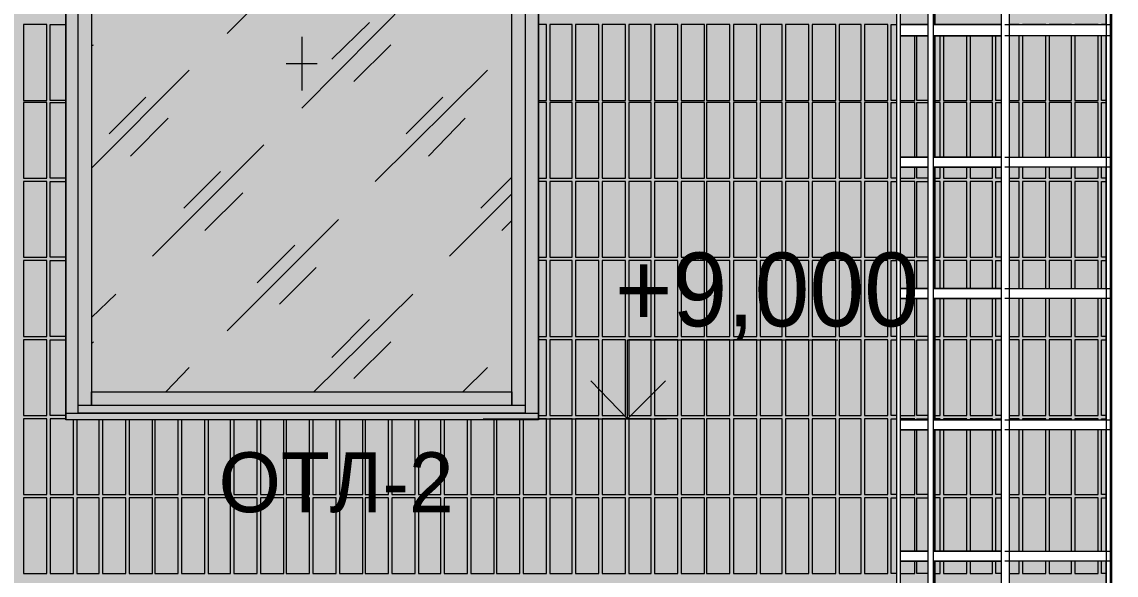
# Model space of a CAD drawing. Header units: millimetres. Extents: x -28928 to 100580, y -22867 to 36490.
# Drawn here: x 51120 to 55282, y 3636 to 5739 of the extents above; entities that cross this region are included whole.
import ezdxf

# ---------------------------------------------------------------- set-up
doc = ezdxf.new("R2010")
doc.units = ezdxf.units.MM
doc.layers.add('PDF _Геометрия', color=7, linetype='Continuous', true_color=0x8f8e8d)
doc.layers.add('PDF _Сплошная заливка', color=7, linetype='Continuous', true_color=0xffffff)
doc.layers.add('PDF _Текст', color=7, linetype='Continuous')

msp = doc.modelspace()

# ---------------------------------------------------------------- hatches: boundary and pattern name
at = {"layer": 'PDF _Сплошная заливка', "true_color": 0xffb53f, "transparency": 33554559}
h = msp.add_hatch(color=40, dxfattribs=at)
h.paths.add_polyline_path([(54591.8, 8685.7), (54591.8, 8224.5), (54845.7, 8224.5), (54845.7, 8685.7)])
h.paths.add_polyline_path([(54460.7, 3189.9), (54460.7, 2728.7), (54566.4, 2728.7), (54566.4, 3189.9)])
h.paths.add_polyline_path([(54875.3, 3689.1), (54875.3, 3228), (55243.4, 3228), (55243.4, 3689.1)])
h.paths.add_polyline_path([(54875.3, 3189.9), (54875.3, 2728.7), (55243.4, 2728.7), (55243.4, 3189.9)])
h.paths.add_polyline_path([(54460.7, 3689.1), (54460.7, 3228), (54566.4, 3228), (54566.4, 3689.1)])
h.paths.add_polyline_path([(43706.1, 2161.8), (43706.1, 2144.9), (44006.4, 2144.9), (44006.4, 2161.8)])
h.paths.add_polyline_path([(54875.3, 4188.4), (54875.3, 3727.2), (55243.4, 3727.2), (55243.4, 4188.4)])
h.paths.add_polyline_path([(43706.1, 2094.1), (43706.1, 2081.4), (44006.4, 2081.4), (44006.4, 2094.1)])
h.paths.add_polyline_path([(54460.7, 4188.4), (54460.7, 3727.2), (54566.4, 3727.2), (54566.4, 4188.4)])
h.paths.add_polyline_path([(43706.1, 2034.9), (43706.1, 2022.2), (44006.4, 2022.2), (44006.4, 2034.9)])
h.paths.add_polyline_path([(54591.8, 4687.6), (54591.8, 4226.4), (54845.7, 4226.4), (54845.7, 4687.6)])
h.paths.add_polyline_path([(43706.1, 1971.4), (43706.1, 1963), (44006.4, 1963), (44006.4, 1971.4)])
h.paths.add_polyline_path([(54591.8, 5186.8), (54591.8, 4725.7), (54845.7, 4725.7), (54845.7, 5186.8)])
h.paths.add_polyline_path([(43706.1, 1912.2), (43706.1, 1903.7), (44006.4, 1903.7), (44006.4, 1912.2)])
h.paths.add_polyline_path([(54875.3, 5686), (54875.3, 5224.9), (55243.4, 5224.9), (55243.4, 5686)])
h.paths.add_polyline_path([(43706.1, 1853), (43706.1, 1844.5), (44006.4, 1844.5), (44006.4, 1853)])
h.paths.add_polyline_path([(54460.7, 5686), (54460.7, 5224.9), (54566.4, 5224.9), (54566.4, 5686)])
h.paths.add_polyline_path([(43706.1, 1793.7), (43706.1, 1785.3), (44006.4, 1785.3), (44006.4, 1793.7)])
h.paths.add_polyline_path([(54875.3, 6185.3), (54875.3, 5728.4), (55243.4, 5728.4), (55243.4, 6185.3)])
h.paths.add_polyline_path([(43490.3, 1793.7), (43490.3, 1785.3), (43613, 1785.3), (43613, 1793.7)])
h.paths.add_polyline_path([(54460.7, 6185.3), (54460.7, 5728.4), (54566.4, 5728.4), (54566.4, 6185.3)])
h.paths.add_polyline_path([(43490.3, 1853), (43490.3, 1844.5), (43613, 1844.5), (43613, 1853)])
h.paths.add_polyline_path([(54591.8, 6684.5), (54591.8, 6227.6), (54845.7, 6227.6), (54845.7, 6684.5)])
h.paths.add_polyline_path([(43490.3, 1912.2), (43490.3, 1903.7), (43613, 1903.7), (43613, 1912.2)])
h.paths.add_polyline_path([(54591.8, 7183.7), (54591.8, 6726.8), (54845.7, 6726.8), (54845.7, 7183.7)])
h.paths.add_polyline_path([(43490.3, 1971.4), (43490.3, 1963), (43613, 1963), (43613, 1971.4)])
h.paths.add_polyline_path([(54875.3, 7687.2), (54875.3, 7226), (55243.4, 7226), (55243.4, 7687.2)])
h.paths.add_polyline_path([(43490.3, 2034.9), (43490.3, 2022.2), (43613, 2022.2), (43613, 2034.9)])
h.paths.add_polyline_path([(54460.7, 7687.2), (54460.7, 7226), (54566.4, 7226), (54566.4, 7687.2)])
h.paths.add_polyline_path([(43490.3, 2094.1), (43490.3, 2081.4), (43613, 2081.4), (43613, 2094.1)])
h.paths.add_polyline_path([(54875.3, 8186.4), (54875.3, 7725.3), (55243.4, 7725.3), (55243.4, 8186.4)])
h.paths.add_polyline_path([(43490.3, 2161.8), (43490.3, 2144.9), (43613, 2144.9), (43613, 2161.8)])
h.paths.add_polyline_path([(54460.7, 8186.4), (54460.7, 7725.3), (54566.4, 7725.3), (54566.4, 8186.4)])
h.paths.add_polyline_path([(54591.8, 3189.9), (54591.8, 2728.7), (54845.7, 2728.7), (54845.7, 3189.9)])
h.paths.add_polyline_path([(54875.3, 8685.7), (54875.3, 8224.5), (55243.4, 8224.5), (55243.4, 8685.7)])
h.paths.add_polyline_path([(54591.8, 3689.1), (54591.8, 3228), (54845.7, 3228), (54845.7, 3689.1)])
h.paths.add_polyline_path([(54460.7, 8685.7), (54460.7, 8224.5), (54566.4, 8224.5), (54566.4, 8685.7)])
h.paths.add_polyline_path([(54591.8, 4188.4), (54591.8, 3727.2), (54845.7, 3727.2), (54845.7, 4188.4)])
h.paths.add_polyline_path([(55763.7, 8664.5), (55319.5, 8664.5), (55319.5, 7831), (55763.7, 7831)])
h.paths.add_polyline_path([(54875.3, 4687.6), (54875.3, 4226.4), (55243.4, 4226.4), (55243.4, 4687.6)])
h.paths.add_polyline_path([(54845.7, 8723.7), (54845.7, 9028.4), (54591.8, 9028.4), (54591.8, 8723.7)])
h.paths.add_polyline_path([(54460.7, 4687.6), (54460.7, 4226.4), (54566.4, 4226.4), (54566.4, 4687.6)])
h.paths.add_polyline_path([(55319.5, 8728), (55763.7, 8728), (55763.7, 9028.4), (55319.5, 9028.4)])
h.paths.add_polyline_path([(54875.3, 5186.8), (54875.3, 4725.7), (55243.4, 4725.7), (55243.4, 5186.8)])
h.paths.add_polyline_path([(55763.7, 7767.6), (55319.5, 7767.6), (55319.5, 6929.9), (55763.7, 6929.9)])
h.paths.add_polyline_path([(54460.7, 5186.8), (54460.7, 4725.7), (54566.4, 4725.7), (54566.4, 5186.8)])
h.paths.add_polyline_path([(55763.7, 5965.3), (55319.5, 5965.3), (55319.5, 5131.8), (55763.7, 5131.8)])
h.paths.add_polyline_path([(54591.8, 5686), (54591.8, 5224.9), (54845.7, 5224.9), (54845.7, 5686)])
h.paths.add_polyline_path([(44344.9, 1671), (44344.9, 1573.7), (44890.7, 1573.7), (44890.7, 2733), (46265.7, 2733), (46265.7, 2766.8), (48152.6, 2766.8), (48152.6, 2733), (49887.2, 2733), (49887.2, 1573.7), (51287.6, 1573.7), (51287.6, 2733), (53085.7, 2733), (53085.7, 1573.7), (55260.3, 1573.7), (55260.3, 2686.4), (54448, 2686.4), (54448, 9028.4), (34432.2, 9028.4), (34432.2, 1573.7), (35295.3, 1573.7), (35295.3, 2733), (37093.4, 2733), (37093.4, 1573.7), (38493.7, 1573.7), (38493.7, 2733), (40291.8, 2733), (40291.8, 1573.7), (41637.2, 1573.7), (41637.2, 1869.9), (41692.2, 1869.9), (41692.2, 1891), (41578, 1891), (41578, 1908), (41692.2, 1908), (41692.2, 2733), (43490.3, 2733), (43490.3, 2284.5), (43503, 2288.7), (43511.4, 2293), (43524.1, 2297.2), (43541.1, 2305.7), (43553.7, 2309.9), (43570.7, 2318.4), (43583.4, 2322.6), (43600.3, 2331), (43613, 2335.3), (43629.9, 2343.7), (43642.6, 2348), (43659.5, 2356.4), (43672.2, 2360.7), (43680.7, 2364.9), (43693.4, 2369.1), (43710.3, 2377.6), (43723, 2381.8), (43739.9, 2390.3), (43752.6, 2394.5), (43769.5, 2403), (43782.2, 2407.2), (43799.1, 2415.7), (43811.8, 2419.9), (43828.7, 2428.4), (43841.4, 2432.6), (43849.9, 2436.8), (43871.1, 2436.8), (43888, 2428.4), (43900.7, 2424.1), (43917.6, 2415.7), (43930.3, 2411.4), (43947.2, 2403), (43959.9, 2398.7), (43976.8, 2390.3), (43989.5, 2386), (44006.4, 2377.6), (44019.1, 2373.4), (44036.1, 2364.9), (44048.7, 2360.7), (44065.7, 2352.2), (44078.4, 2348), (44095.3, 2339.5), (44108, 2335.3), (44133.4, 2322.6), (44146.1, 2318.4), (44163, 2309.9), (44175.7, 2305.7), (44192.6, 2297.2), (44205.3, 2293), (44222.2, 2284.5), (44234.9, 2280.3), (44251.8, 2271.8), (44264.5, 2267.6), (44281.4, 2259.1), (44294.1, 2254.9), (44311.1, 2246.4), (44323.7, 2242.2), (44340.7, 2233.7), (44353.4, 2229.5), (44378.7, 2216.8), (44378.7, 2161.8), (44099.5, 2161.8), (44099.5, 2144.9), (44294.1, 2144.9), (44340.7, 2098.4), (44099.5, 2094.1), (44099.5, 2081.4), (44298.4, 2081.4), (44340.7, 2039.1), (44099.5, 2034.9), (44099.5, 2022.2), (44294.1, 2022.2), (44340.7, 1975.7), (44099.5, 1971.4), (44099.5, 1963), (44294.1, 1963), (44340.7, 1916.4), (44099.5, 1912.2), (44099.5, 1903.7), (44294.1, 1903.7), (44340.7, 1857.2), (44099.5, 1853), (44099.5, 1844.5), (44294.1, 1844.5), (44340.7, 1798), (44099.5, 1793.7), (44099.5, 1785.3), (44289.9, 1785.3), (44298.4, 1781), (44340.7, 1738.7), (44336.4, 1734.5), (44404.1, 1726), (44404.1, 1671)])
h.paths.add_polyline_path([(54591.8, 6185.3), (54591.8, 5728.4), (54845.7, 5728.4), (54845.7, 6185.3)])
h.paths.add_polyline_path([(55763.7, 4167.2), (55319.5, 4167.2), (55319.5, 3333.7), (55763.7, 3333.7)])
h.paths.add_polyline_path([(54875.3, 6684.5), (54875.3, 6227.6), (55243.4, 6227.6), (55243.4, 6684.5)])
h.paths.add_polyline_path([(55763.7, 3270.3), (55319.5, 3270.3), (55319.5, 2432.6), (55763.7, 2432.6)])
h.paths.add_polyline_path([(54460.7, 6684.5), (54460.7, 6227.6), (54566.4, 6227.6), (54566.4, 6684.5)])
h.paths.add_polyline_path([(55763.7, 2369.1), (55319.5, 2369.1), (55319.5, 1573.7), (55763.7, 1573.7)])
h.paths.add_polyline_path([(54875.3, 7183.7), (54875.3, 6726.8), (55243.4, 6726.8), (55243.4, 7183.7)])
h.paths.add_polyline_path([(55763.7, 5068.4), (55319.5, 5068.4), (55319.5, 4230.7), (55763.7, 4230.7)])
h.paths.add_polyline_path([(54460.7, 7183.7), (54460.7, 6726.8), (54566.4, 6726.8), (54566.4, 7183.7)])
h.paths.add_polyline_path([(55763.7, 6866.4), (55319.5, 6866.4), (55319.5, 6028.7), (55763.7, 6028.7)])
h.paths.add_polyline_path([(54591.8, 7687.2), (54591.8, 7226), (54845.7, 7226), (54845.7, 7687.2)])
h.paths.add_polyline_path([(55243.4, 8723.7), (55243.4, 9028.4), (54875.3, 9028.4), (54875.3, 8723.7)])
h.paths.add_polyline_path([(54591.8, 8186.4), (54591.8, 7725.3), (54845.7, 7725.3), (54845.7, 8186.4)])
h.paths.add_polyline_path([(54566.4, 8723.7), (54566.4, 9028.4), (54460.7, 9028.4), (54460.7, 8723.7)])

# ---------------------------------------------------------------- linework, layer by layer
at = {"layer": 'PDF _Геометрия', "color": 7, "lineweight": 9}
for points in [[(54460.7, 10534.5), (54460.7, 2686.4), (54448, 2686.4), (54448, 10534.5)], [(54448, 10534.5), (54460.7, 10534.5), (54460.7, 2686.4), (54448, 2686.4)], [(54875.3, 10534.5), (54875.3, 2686.4), (54845.7, 2686.4), (54845.7, 10534.5)], [(55264.5, 1573.7), (55264.5, 10534.5)], [(53085.7, 4230.7), (53085.7, 4306.8), (53085.7, 6853.7), (53085.7, 6929.9), (53034.9, 6929.9), (53034.9, 6853.7), (53034.9, 4306.8), (53034.9, 4251.8), (51334.1, 4251.8), (51334.1, 4306.8), (51334.1, 6853.7), (51334.1, 6929.9), (51287.6, 6929.9), (51287.6, 6853.7), (51287.6, 4306.8), (51287.6, 4230.7), (51287.6, 6929.9), (53085.7, 6929.9)], [(52984.1, 6853.7), (52984.1, 6879.1), (53034.9, 6879.1), (53034.9, 6853.7), (53034.9, 4281.4), (52984.1, 4281.4)], [(51334.1, 4281.4), (51334.1, 6828.4), (51384.9, 6828.4), (51384.9, 4281.4)], [(54875.3, 6185.3), (54875.3, 5728.4), (55243.4, 5728.4), (55243.4, 6185.3)], [(54566.4, 5728.4), (54553.7, 5728.4), (54511.4, 5728.4), (54481.8, 5728.4), (54464.9, 5728.4), (54460.7, 5728.4), (54464.9, 5728.4), (54481.8, 5728.4), (54511.4, 5728.4), (54553.7, 5728.4)], [(54566.4, 5728.4), (54562.2, 5728.4), (54519.9, 5728.4), (54494.5, 5728.4), (54473.4, 5728.4), (54469.1, 5728.4), (54473.4, 5728.4), (54494.5, 5728.4), (54519.9, 5728.4), (54562.2, 5728.4)], [(54566.4, 5686), (54553.7, 5686), (54511.4, 5686), (54481.8, 5686), (54464.9, 5686), (54460.7, 5686), (54464.9, 5686), (54481.8, 5686), (54511.4, 5686), (54553.7, 5686)], [(54566.4, 5686), (54562.2, 5686), (54519.9, 5686), (54494.5, 5686), (54473.4, 5686), (54469.1, 5686), (54473.4, 5686), (54494.5, 5686), (54519.9, 5686), (54562.2, 5686)], [(55243.4, 5224.9), (55243.4, 5686), (54875.3, 5686), (54875.3, 5224.9)], [(54566.4, 5224.9), (54553.7, 5224.9), (54511.4, 5224.9), (54481.8, 5224.9), (54464.9, 5224.9), (54460.7, 5224.9), (54464.9, 5224.9), (54481.8, 5224.9), (54511.4, 5224.9), (54553.7, 5224.9)], [(54566.4, 5224.9), (54562.2, 5224.9), (54519.9, 5224.9), (54494.5, 5224.9), (54473.4, 5224.9), (54469.1, 5224.9), (54473.4, 5224.9), (54494.5, 5224.9), (54519.9, 5224.9), (54562.2, 5224.9)], [(54566.4, 5186.8), (54553.7, 5186.8), (54511.4, 5186.8), (54481.8, 5186.8), (54464.9, 5186.8), (54460.7, 5186.8), (54464.9, 5186.8), (54481.8, 5186.8), (54511.4, 5186.8), (54553.7, 5186.8)], [(54566.4, 5186.8), (54562.2, 5186.8), (54519.9, 5186.8), (54494.5, 5186.8), (54473.4, 5186.8), (54469.1, 5186.8), (54473.4, 5186.8), (54494.5, 5186.8), (54519.9, 5186.8), (54562.2, 5186.8)], [(54591.8, 5186.8), (54591.8, 4725.7)], [(55243.4, 4725.7), (55243.4, 5186.8), (54875.3, 5186.8), (54875.3, 4725.7)], [(54566.4, 4725.7), (54553.7, 4725.7), (54511.4, 4725.7), (54481.8, 4725.7), (54464.9, 4725.7), (54460.7, 4725.7), (54464.9, 4725.7), (54481.8, 4725.7), (54511.4, 4725.7), (54553.7, 4725.7)], [(54566.4, 4725.7), (54562.2, 4725.7), (54519.9, 4725.7), (54494.5, 4725.7), (54473.4, 4725.7), (54469.1, 4725.7), (54473.4, 4725.7), (54494.5, 4725.7), (54519.9, 4725.7), (54562.2, 4725.7)], [(54566.4, 4687.6), (54553.7, 4687.6), (54511.4, 4687.6), (54481.8, 4687.6), (54464.9, 4687.6), (54460.7, 4687.6), (54464.9, 4687.6), (54481.8, 4687.6), (54511.4, 4687.6), (54553.7, 4687.6)], [(54566.4, 4687.6), (54562.2, 4687.6), (54519.9, 4687.6), (54494.5, 4687.6), (54473.4, 4687.6), (54469.1, 4687.6), (54473.4, 4687.6), (54494.5, 4687.6), (54519.9, 4687.6), (54562.2, 4687.6)], [(54591.8, 4687.6), (54591.8, 4226.4)], [(55243.4, 4226.4), (55243.4, 4687.6), (54875.3, 4687.6), (54875.3, 4226.4)], [(52984.1, 4281.4), (51384.9, 4281.4), (51384.9, 4332.2), (52984.1, 4332.2)], [(53085.7, 4226.4), (51287.6, 4226.4), (51287.6, 4251.8), (53085.7, 4251.8)], [(54566.4, 4226.4), (54553.7, 4226.4), (54511.4, 4226.4), (54481.8, 4226.4), (54464.9, 4226.4), (54460.7, 4226.4), (54464.9, 4226.4), (54481.8, 4226.4), (54511.4, 4226.4), (54553.7, 4226.4)], [(54566.4, 4226.4), (54562.2, 4226.4), (54519.9, 4226.4), (54494.5, 4226.4), (54473.4, 4226.4), (54469.1, 4226.4), (54473.4, 4226.4), (54494.5, 4226.4), (54519.9, 4226.4), (54562.2, 4226.4)], [(54566.4, 4188.4), (54553.7, 4188.4), (54511.4, 4188.4), (54481.8, 4188.4), (54464.9, 4188.4), (54460.7, 4188.4), (54464.9, 4188.4), (54481.8, 4188.4), (54511.4, 4188.4), (54553.7, 4188.4)], [(54566.4, 4188.4), (54562.2, 4188.4), (54519.9, 4188.4), (54494.5, 4188.4), (54473.4, 4188.4), (54469.1, 4188.4), (54473.4, 4188.4), (54494.5, 4188.4), (54519.9, 4188.4), (54562.2, 4188.4)], [(54591.8, 4188.4), (54591.8, 3727.2)], [(55243.4, 3727.2), (55243.4, 4188.4), (54875.3, 4188.4), (54875.3, 3727.2)], [(54566.4, 3727.2), (54553.7, 3727.2), (54511.4, 3727.2), (54481.8, 3727.2), (54464.9, 3727.2), (54460.7, 3727.2), (54464.9, 3727.2), (54481.8, 3727.2), (54511.4, 3727.2), (54553.7, 3727.2)], [(54566.4, 3727.2), (54562.2, 3727.2), (54519.9, 3727.2), (54494.5, 3727.2), (54473.4, 3727.2), (54469.1, 3727.2), (54473.4, 3727.2), (54494.5, 3727.2), (54519.9, 3727.2), (54562.2, 3727.2)], [(54566.4, 3689.1), (54553.7, 3689.1), (54511.4, 3689.1), (54481.8, 3689.1), (54464.9, 3689.1), (54460.7, 3689.1), (54464.9, 3689.1), (54481.8, 3689.1), (54511.4, 3689.1), (54553.7, 3689.1)], [(54566.4, 3689.1), (54562.2, 3689.1), (54519.9, 3689.1), (54494.5, 3689.1), (54473.4, 3689.1), (54469.1, 3689.1), (54473.4, 3689.1), (54494.5, 3689.1), (54519.9, 3689.1), (54562.2, 3689.1)], [(54591.8, 3689.1), (54591.8, 3228)], [(55243.4, 3228), (55243.4, 3689.1), (54875.3, 3689.1), (54875.3, 3228)]]:
    msp.add_lwpolyline(points, close=True, dxfattribs=at)
for points in [[(54566.4, 2686.4), (54570.7, 2686.4), (54591.8, 2686.4), (54587.6, 2686.4), (54566.4, 2686.4), (54566.4, 10534.5), (54587.6, 10534.5), (54591.8, 10534.5), (54570.7, 10534.5), (54566.4, 10534.5)], [(54587.6, 2686.4), (54587.6, 10534.5)], [(55243.4, 10534.5), (55273, 10534.5), (55243.4, 10534.5), (55243.4, 2686.4), (55260.3, 2686.4), (55243.4, 2686.4)], [(55260.3, 1573.7), (55260.3, 10534.5), (55264.5, 10534.5), (55319.5, 10534.5)], [(54566.4, 5728.4), (54566.4, 6185.3)], [(54596.1, 6185.3), (54608.7, 6185.3), (54663.7, 6185.3), (54727.2, 6185.3), (54790.7, 6185.3), (54845.7, 6185.3), (54790.7, 6185.3), (54727.2, 6185.3), (54663.7, 6185.3), (54608.7, 6185.3), (54591.8, 6185.3), (54591.8, 5728.4), (54591.8, 6185.3), (54600.3, 6185.3), (54659.5, 6185.3), (54723, 6185.3), (54790.7, 6185.3), (54845.7, 6185.3), (54790.7, 6185.3), (54723, 6185.3), (54659.5, 6185.3), (54600.3, 6185.3), (54587.6, 6185.3)], [(54845.7, 5728.4), (54845.7, 6185.3)], [(51901.1, 5694.5), (52324.1, 6117.6)], [(52184.5, 5411), (52607.6, 5838.4)], [(52298.7, 5597.2), (52442.6, 5736.8)], [(54460.7, 5728.4), (54460.7, 5686)], [(54587.6, 5728.4), (54600.3, 5728.4), (54659.5, 5728.4), (54723, 5728.4), (54790.7, 5728.4), (54845.7, 5728.4), (54790.7, 5728.4), (54723, 5728.4), (54659.5, 5728.4), (54600.3, 5728.4), (54591.8, 5728.4), (54608.7, 5728.4), (54663.7, 5728.4), (54727.2, 5728.4), (54790.7, 5728.4), (54845.7, 5728.4), (54790.7, 5728.4), (54727.2, 5728.4), (54663.7, 5728.4), (54608.7, 5728.4), (54596.1, 5728.4)], [(54858.4, 5728.4), (55260.3, 5728.4)], [(52184.5, 5681.8), (52184.5, 5478.7)], [(54566.4, 5224.9), (54566.4, 5686)], [(54596.1, 5686), (54608.7, 5686), (54663.7, 5686), (54727.2, 5686), (54790.7, 5686), (54845.7, 5686), (54790.7, 5686), (54727.2, 5686), (54663.7, 5686), (54608.7, 5686), (54591.8, 5686), (54591.8, 5224.9), (54591.8, 5686), (54600.3, 5686), (54659.5, 5686), (54723, 5686), (54790.7, 5686), (54845.7, 5686), (54790.7, 5686), (54723, 5686), (54659.5, 5686), (54600.3, 5686), (54587.6, 5686)], [(54845.7, 5224.9), (54790.7, 5224.9), (54727.2, 5224.9), (54663.7, 5224.9), (54608.7, 5224.9), (54591.8, 5224.9), (54600.3, 5224.9), (54659.5, 5224.9), (54723, 5224.9), (54790.7, 5224.9), (54845.7, 5224.9), (54845.7, 5686)], [(55260.3, 5686), (54858.4, 5686)], [(51384.9, 5648), (51393.4, 5652.2)], [(52383.4, 5512.6), (52523, 5652.2)], [(52125.3, 5580.3), (52243.7, 5580.3)], [(51384.9, 5182.6), (51757.2, 5554.9)], [(52463.7, 5131.8), (52891.1, 5554.9)], [(51452.6, 5313.7), (51592.2, 5453.4)], [(52582.2, 5313.7), (52721.8, 5453.4)], [(51533, 5229.1), (51676.8, 5373)], [(52666.8, 5229.1), (52806.4, 5373)], [(51617.6, 4848.4), (52040.7, 5271.4)], [(54460.7, 5224.9), (54460.7, 5186.8)], [(54587.6, 5224.9), (54600.3, 5224.9), (54659.5, 5224.9), (54723, 5224.9), (54790.7, 5224.9), (54845.7, 5224.9), (54790.7, 5224.9), (54727.2, 5224.9), (54663.7, 5224.9), (54608.7, 5224.9), (54596.1, 5224.9)], [(54858.4, 5224.9), (55260.3, 5224.9)], [(51736.1, 5030.3), (51875.7, 5169.9)], [(54566.4, 4725.7), (54566.4, 5186.8)], [(54596.1, 5186.8), (54608.7, 5186.8), (54663.7, 5186.8), (54727.2, 5186.8), (54790.7, 5186.8), (54845.7, 5186.8), (54790.7, 5186.8), (54723, 5186.8), (54659.5, 5186.8), (54600.3, 5186.8), (54587.6, 5186.8)], [(54845.7, 4725.7), (54790.7, 4725.7), (54727.2, 4725.7), (54663.7, 4725.7), (54608.7, 4725.7), (54591.8, 4725.7), (54600.3, 4725.7), (54659.5, 4725.7), (54723, 4725.7), (54790.7, 4725.7), (54845.7, 4725.7), (54845.7, 5186.8), (54790.7, 5186.8), (54727.2, 5186.8), (54663.7, 5186.8), (54608.7, 5186.8), (54591.8, 5186.8), (54600.3, 5186.8), (54659.5, 5186.8), (54723, 5186.8), (54790.7, 5186.8), (54845.7, 5186.8)], [(55260.3, 5186.8), (54858.4, 5186.8)], [(52865.7, 5030.3), (52984.1, 5148.7)], [(51816.4, 4945.7), (51960.3, 5089.5)], [(52747.2, 4848.4), (52984.1, 5085.3)], [(51901.1, 4564.9), (52324.1, 4988)], [(52946.1, 4945.7), (52984.1, 4983.7)], [(52015.3, 4746.8), (52159.1, 4890.7)], [(52099.9, 4666.4), (52239.5, 4806)], [(51384.9, 4615.7), (51478, 4704.5)], [(52231.1, 4332.2), (52607.6, 4704.5)], [(54460.7, 4725.7), (54460.7, 4687.6)], [(54587.6, 4725.7), (54600.3, 4725.7), (54659.5, 4725.7), (54723, 4725.7), (54790.7, 4725.7), (54845.7, 4725.7), (54790.7, 4725.7), (54727.2, 4725.7), (54663.7, 4725.7), (54608.7, 4725.7), (54596.1, 4725.7)], [(54858.4, 4725.7), (55260.3, 4725.7)], [(54566.4, 4226.4), (54566.4, 4687.6)], [(54596.1, 4687.6), (54608.7, 4687.6), (54663.7, 4687.6), (54727.2, 4687.6), (54790.7, 4687.6), (54845.7, 4687.6), (54790.7, 4687.6), (54723, 4687.6), (54659.5, 4687.6), (54600.3, 4687.6), (54587.6, 4687.6)], [(54845.7, 4226.4), (54790.7, 4226.4), (54727.2, 4226.4), (54663.7, 4226.4), (54608.7, 4226.4), (54591.8, 4226.4), (54600.3, 4226.4), (54659.5, 4226.4), (54723, 4226.4), (54790.7, 4226.4), (54845.7, 4226.4), (54845.7, 4687.6), (54790.7, 4687.6), (54727.2, 4687.6), (54663.7, 4687.6), (54608.7, 4687.6), (54591.8, 4687.6), (54600.3, 4687.6), (54659.5, 4687.6), (54723, 4687.6), (54790.7, 4687.6), (54845.7, 4687.6)], [(55260.3, 4687.6), (54858.4, 4687.6)], [(52298.7, 4463.4), (52442.6, 4607.2)], [(51384.9, 4518.4), (51393.4, 4522.6)], [(52383.4, 4383), (52523, 4522.6)], [(52874.1, 4230.7), (53166.1, 4230.7), (53424.1, 4230.7), (53424.1, 4531), (54223.7, 4531)], [(51668.4, 4332.2), (51757.2, 4425.3)], [(52798, 4332.2), (52891.1, 4425.3)], [(51287.6, 4251.8), (51287.6, 4251.8)], [(53034.9, 4281.4), (51334.1, 4281.4)], [(53034.9, 4251.8), (51334.1, 4251.8), (53034.9, 4251.8)], [(53085.7, 4251.8), (53085.7, 4251.8)], [(51287.6, 4226.4), (51287.6, 4230.7)], [(53085.7, 4230.7), (53085.7, 4226.4)], [(53271.8, 4230.7), (53572.2, 4230.7)], [(54460.7, 4226.4), (54460.7, 4188.4)], [(54587.6, 4226.4), (54600.3, 4226.4), (54659.5, 4226.4), (54723, 4226.4), (54790.7, 4226.4), (54845.7, 4226.4), (54790.7, 4226.4), (54727.2, 4226.4), (54663.7, 4226.4), (54608.7, 4226.4), (54596.1, 4226.4)], [(54858.4, 4226.4), (55260.3, 4226.4)], [(54566.4, 3727.2), (54566.4, 4188.4)], [(54596.1, 4188.4), (54608.7, 4188.4), (54663.7, 4188.4), (54727.2, 4188.4), (54790.7, 4188.4), (54845.7, 4188.4), (54790.7, 4188.4), (54723, 4188.4), (54659.5, 4188.4), (54600.3, 4188.4), (54587.6, 4188.4)], [(54845.7, 3727.2), (54790.7, 3727.2), (54727.2, 3727.2), (54663.7, 3727.2), (54608.7, 3727.2), (54591.8, 3727.2), (54600.3, 3727.2), (54659.5, 3727.2), (54723, 3727.2), (54790.7, 3727.2), (54845.7, 3727.2), (54845.7, 4188.4), (54790.7, 4188.4), (54727.2, 4188.4), (54663.7, 4188.4), (54608.7, 4188.4), (54591.8, 4188.4), (54600.3, 4188.4), (54659.5, 4188.4), (54723, 4188.4), (54790.7, 4188.4), (54845.7, 4188.4)], [(55260.3, 4188.4), (54858.4, 4188.4)], [(54460.7, 3727.2), (54460.7, 3689.1)], [(54587.6, 3727.2), (54600.3, 3727.2), (54659.5, 3727.2), (54723, 3727.2), (54790.7, 3727.2), (54845.7, 3727.2), (54790.7, 3727.2), (54727.2, 3727.2), (54663.7, 3727.2), (54608.7, 3727.2), (54596.1, 3727.2)], [(54858.4, 3727.2), (55260.3, 3727.2)], [(54566.4, 3228), (54566.4, 3689.1)], [(54596.1, 3689.1), (54608.7, 3689.1), (54663.7, 3689.1), (54727.2, 3689.1), (54790.7, 3689.1), (54845.7, 3689.1), (54790.7, 3689.1), (54723, 3689.1), (54659.5, 3689.1), (54600.3, 3689.1), (54587.6, 3689.1)], [(54845.7, 3228), (54790.7, 3228), (54727.2, 3228), (54663.7, 3228), (54608.7, 3228), (54591.8, 3228), (54600.3, 3228), (54659.5, 3228), (54723, 3228), (54790.7, 3228), (54845.7, 3228), (54845.7, 3689.1), (54790.7, 3689.1), (54727.2, 3689.1), (54663.7, 3689.1), (54608.7, 3689.1), (54591.8, 3689.1), (54600.3, 3689.1), (54659.5, 3689.1), (54723, 3689.1), (54790.7, 3689.1), (54845.7, 3689.1)], [(55260.3, 3689.1), (54858.4, 3689.1)]]:
    msp.add_lwpolyline(points, dxfattribs=at)
at = {"layer": 'PDF _Геометрия', "color": 253, "lineweight": 9, "true_color": 0xaea391}
for points in [[(51126.8, 5728.4), (51126.8, 5440.7), (51215.7, 5440.7), (51215.7, 5728.4)], [(53128, 5728.4), (53128, 5440.7), (53212.6, 5440.7), (53212.6, 5728.4)], [(53225.3, 5728.4), (53225.3, 5440.7), (53314.1, 5440.7), (53314.1, 5728.4)], [(53326.8, 5728.4), (53326.8, 5440.7), (53415.7, 5440.7), (53415.7, 5728.4)], [(53428.4, 5728.4), (53428.4, 5440.7), (53513, 5440.7), (53513, 5728.4)], [(53525.7, 5728.4), (53525.7, 5440.7), (53614.5, 5440.7), (53614.5, 5728.4)], [(53627.2, 5728.4), (53627.2, 5440.7), (53716.1, 5440.7), (53716.1, 5728.4)], [(53724.5, 5728.4), (53724.5, 5440.7), (53813.4, 5440.7), (53813.4, 5728.4)], [(53826.1, 5728.4), (53826.1, 5440.7), (53914.9, 5440.7), (53914.9, 5728.4)], [(53927.6, 5728.4), (53927.6, 5440.7), (54012.2, 5440.7), (54012.2, 5728.4)], [(54024.9, 5728.4), (54024.9, 5440.7), (54113.7, 5440.7), (54113.7, 5728.4)], [(54126.4, 5728.4), (54126.4, 5440.7), (54215.3, 5440.7), (54215.3, 5728.4)], [(54228, 5728.4), (54228, 5440.7), (54312.6, 5440.7), (54312.6, 5728.4)], [(54325.3, 5728.4), (54325.3, 5440.7), (54414.1, 5440.7), (54414.1, 5728.4)], [(51126.8, 5432.2), (51126.8, 5144.5), (51215.7, 5144.5), (51215.7, 5432.2)], [(53128, 5432.2), (53128, 5144.5), (53212.6, 5144.5), (53212.6, 5432.2)], [(53225.3, 5432.2), (53225.3, 5144.5), (53314.1, 5144.5), (53314.1, 5432.2)], [(53326.8, 5432.2), (53326.8, 5144.5), (53415.7, 5144.5), (53415.7, 5432.2)], [(53428.4, 5432.2), (53428.4, 5144.5), (53513, 5144.5), (53513, 5432.2)], [(53525.7, 5432.2), (53525.7, 5144.5), (53614.5, 5144.5), (53614.5, 5432.2)], [(53627.2, 5432.2), (53627.2, 5144.5), (53716.1, 5144.5), (53716.1, 5432.2)], [(53724.5, 5432.2), (53724.5, 5144.5), (53813.4, 5144.5), (53813.4, 5432.2)], [(53826.1, 5432.2), (53826.1, 5144.5), (53914.9, 5144.5), (53914.9, 5432.2)], [(53927.6, 5432.2), (53927.6, 5144.5), (54012.2, 5144.5), (54012.2, 5432.2)], [(54024.9, 5432.2), (54024.9, 5144.5), (54113.7, 5144.5), (54113.7, 5432.2)], [(54126.4, 5432.2), (54126.4, 5144.5), (54215.3, 5144.5), (54215.3, 5432.2)], [(54228, 5432.2), (54228, 5144.5), (54312.6, 5144.5), (54312.6, 5432.2)], [(54325.3, 5432.2), (54325.3, 5144.5), (54414.1, 5144.5), (54414.1, 5432.2)], [(51126.8, 5131.8), (51126.8, 4844.1), (51215.7, 4844.1), (51215.7, 5131.8)], [(53128, 5131.8), (53128, 4844.1), (53212.6, 4844.1), (53212.6, 5131.8)], [(53225.3, 5131.8), (53225.3, 4844.1), (53314.1, 4844.1), (53314.1, 5131.8)], [(53326.8, 5131.8), (53326.8, 4844.1), (53415.7, 4844.1), (53415.7, 5131.8)], [(53428.4, 5131.8), (53428.4, 4844.1), (53513, 4844.1), (53513, 5131.8)], [(53525.7, 5131.8), (53525.7, 4844.1), (53614.5, 4844.1), (53614.5, 5131.8)], [(53627.2, 5131.8), (53627.2, 4844.1), (53716.1, 4844.1), (53716.1, 5131.8)], [(53724.5, 5131.8), (53724.5, 4844.1), (53813.4, 4844.1), (53813.4, 5131.8)], [(53826.1, 5131.8), (53826.1, 4844.1), (53914.9, 4844.1), (53914.9, 5131.8)], [(53927.6, 5131.8), (53927.6, 4844.1), (54012.2, 4844.1), (54012.2, 5131.8)], [(54024.9, 5131.8), (54024.9, 4844.1), (54113.7, 4844.1), (54113.7, 5131.8)], [(54126.4, 5131.8), (54126.4, 4844.1), (54215.3, 4844.1), (54215.3, 5131.8)], [(54228, 5131.8), (54228, 4844.1), (54312.6, 4844.1), (54312.6, 5131.8)], [(54325.3, 5131.8), (54325.3, 4844.1), (54414.1, 4844.1), (54414.1, 5131.8)], [(54625.7, 5131.8), (54625.7, 4844.1), (54714.5, 4844.1), (54714.5, 5131.8)], [(54727.2, 5131.8), (54727.2, 4844.1), (54811.8, 4844.1), (54811.8, 5131.8)], [(54926.1, 5131.8), (54926.1, 4844.1), (55014.9, 4844.1), (55014.9, 5131.8)], [(55027.6, 5131.8), (55027.6, 4844.1), (55112.2, 4844.1), (55112.2, 5131.8)], [(55124.9, 5131.8), (55124.9, 4844.1), (55213.7, 4844.1), (55213.7, 5131.8)], [(51126.8, 4831.4), (51126.8, 4543.7), (51215.7, 4543.7), (51215.7, 4831.4)], [(53128, 4831.4), (53128, 4543.7), (53212.6, 4543.7), (53212.6, 4831.4)], [(53225.3, 4831.4), (53225.3, 4543.7), (53314.1, 4543.7), (53314.1, 4831.4)], [(53326.8, 4831.4), (53326.8, 4543.7), (53415.7, 4543.7), (53415.7, 4831.4)], [(53428.4, 4831.4), (53428.4, 4543.7), (53513, 4543.7), (53513, 4831.4)], [(53525.7, 4831.4), (53525.7, 4543.7), (53614.5, 4543.7), (53614.5, 4831.4)], [(53627.2, 4831.4), (53627.2, 4543.7), (53716.1, 4543.7), (53716.1, 4831.4)], [(53724.5, 4831.4), (53724.5, 4543.7), (53813.4, 4543.7), (53813.4, 4831.4)], [(53826.1, 4831.4), (53826.1, 4543.7), (53914.9, 4543.7), (53914.9, 4831.4)], [(53927.6, 4831.4), (53927.6, 4543.7), (54012.2, 4543.7), (54012.2, 4831.4)], [(54024.9, 4831.4), (54024.9, 4543.7), (54113.7, 4543.7), (54113.7, 4831.4)], [(54126.4, 4831.4), (54126.4, 4543.7), (54215.3, 4543.7), (54215.3, 4831.4)], [(54228, 4831.4), (54228, 4543.7), (54312.6, 4543.7), (54312.6, 4831.4)], [(54325.3, 4831.4), (54325.3, 4543.7), (54414.1, 4543.7), (54414.1, 4831.4)], [(51126.8, 4531), (51126.8, 4243.4), (51215.7, 4243.4), (51215.7, 4531)], [(53128, 4531), (53128, 4243.4), (53212.6, 4243.4), (53212.6, 4531)], [(53225.3, 4531), (53225.3, 4243.4), (53314.1, 4243.4), (53314.1, 4531)], [(53326.8, 4531), (53326.8, 4243.4), (53415.7, 4243.4), (53415.7, 4531)], [(53428.4, 4531), (53428.4, 4243.4), (53513, 4243.4), (53513, 4531)], [(53525.7, 4531), (53525.7, 4243.4), (53614.5, 4243.4), (53614.5, 4531)], [(53627.2, 4531), (53627.2, 4243.4), (53716.1, 4243.4), (53716.1, 4531)], [(53724.5, 4531), (53724.5, 4243.4), (53813.4, 4243.4), (53813.4, 4531)], [(53826.1, 4531), (53826.1, 4243.4), (53914.9, 4243.4), (53914.9, 4531)], [(53927.6, 4531), (53927.6, 4243.4), (54012.2, 4243.4), (54012.2, 4531)], [(54024.9, 4531), (54024.9, 4243.4), (54113.7, 4243.4), (54113.7, 4531)], [(54126.4, 4531), (54126.4, 4243.4), (54215.3, 4243.4), (54215.3, 4531)], [(54228, 4531), (54228, 4243.4), (54312.6, 4243.4), (54312.6, 4531)], [(54325.3, 4531), (54325.3, 4243.4), (54414.1, 4243.4), (54414.1, 4531)], [(54625.7, 4531), (54625.7, 4243.4), (54714.5, 4243.4), (54714.5, 4531)], [(54727.2, 4531), (54727.2, 4243.4), (54811.8, 4243.4), (54811.8, 4531)], [(54926.1, 4531), (54926.1, 4243.4), (55014.9, 4243.4), (55014.9, 4531)], [(55027.6, 4531), (55027.6, 4243.4), (55112.2, 4243.4), (55112.2, 4531)], [(55124.9, 4531), (55124.9, 4243.4), (55213.7, 4243.4), (55213.7, 4531)], [(51126.8, 4230.7), (51126.8, 3943), (51215.7, 3943), (51215.7, 4230.7)], [(53128, 4230.7), (53128, 3943), (53212.6, 3943), (53212.6, 4230.7)], [(53225.3, 4230.7), (53225.3, 3943), (53314.1, 3943), (53314.1, 4230.7)], [(53326.8, 4230.7), (53326.8, 3943), (53415.7, 3943), (53415.7, 4230.7)], [(53428.4, 4230.7), (53428.4, 3943), (53513, 3943), (53513, 4230.7)], [(53525.7, 4230.7), (53525.7, 3943), (53614.5, 3943), (53614.5, 4230.7)], [(53627.2, 4230.7), (53627.2, 3943), (53716.1, 3943), (53716.1, 4230.7)], [(53724.5, 4230.7), (53724.5, 3943), (53813.4, 3943), (53813.4, 4230.7)], [(53826.1, 4230.7), (53826.1, 3943), (53914.9, 3943), (53914.9, 4230.7)], [(53927.6, 4230.7), (53927.6, 3943), (54012.2, 3943), (54012.2, 4230.7)], [(54024.9, 4230.7), (54024.9, 3943), (54113.7, 3943), (54113.7, 4230.7)], [(54126.4, 4230.7), (54126.4, 3943), (54215.3, 3943), (54215.3, 4230.7)], [(54228, 4230.7), (54228, 3943), (54312.6, 3943), (54312.6, 4230.7)], [(54325.3, 4230.7), (54325.3, 3943), (54414.1, 3943), (54414.1, 4230.7)], [(51126.8, 3930.3), (51126.8, 3642.6), (51215.7, 3642.6), (51215.7, 3930.3)], [(51228.4, 3930.3), (51228.4, 3642.6), (51317.2, 3642.6), (51317.2, 3930.3)], [(51329.9, 3930.3), (51329.9, 3642.6), (51414.5, 3642.6), (51414.5, 3930.3)], [(51427.2, 3930.3), (51427.2, 3642.6), (51516.1, 3642.6), (51516.1, 3930.3)], [(51528.7, 3930.3), (51528.7, 3642.6), (51617.6, 3642.6), (51617.6, 3930.3)], [(51626.1, 3930.3), (51626.1, 3642.6), (51714.9, 3642.6), (51714.9, 3930.3)], [(51727.6, 3930.3), (51727.6, 3642.6), (51816.4, 3642.6), (51816.4, 3930.3)], [(51829.1, 3930.3), (51829.1, 3642.6), (51913.7, 3642.6), (51913.7, 3930.3)], [(51926.4, 3930.3), (51926.4, 3642.6), (52015.3, 3642.6), (52015.3, 3930.3)], [(52028, 3930.3), (52028, 3642.6), (52116.8, 3642.6), (52116.8, 3930.3)], [(52125.3, 3930.3), (52125.3, 3642.6), (52214.1, 3642.6), (52214.1, 3930.3)], [(52226.8, 3930.3), (52226.8, 3642.6), (52315.7, 3642.6), (52315.7, 3930.3)], [(52328.4, 3930.3), (52328.4, 3642.6), (52417.2, 3642.6), (52417.2, 3930.3)], [(52425.7, 3930.3), (52425.7, 3642.6), (52514.5, 3642.6), (52514.5, 3930.3)], [(52527.2, 3930.3), (52527.2, 3642.6), (52616.1, 3642.6), (52616.1, 3930.3)], [(52628.7, 3930.3), (52628.7, 3642.6), (52713.4, 3642.6), (52713.4, 3930.3)], [(52726.1, 3930.3), (52726.1, 3642.6), (52814.9, 3642.6), (52814.9, 3930.3)], [(52827.6, 3930.3), (52827.6, 3642.6), (52916.4, 3642.6), (52916.4, 3930.3)], [(52924.9, 3930.3), (52924.9, 3642.6), (53013.7, 3642.6), (53013.7, 3930.3)], [(53026.4, 3930.3), (53026.4, 3642.6), (53115.3, 3642.6), (53115.3, 3930.3)], [(53128, 3930.3), (53128, 3642.6), (53212.6, 3642.6), (53212.6, 3930.3)], [(53225.3, 3930.3), (53225.3, 3642.6), (53314.1, 3642.6), (53314.1, 3930.3)], [(53326.8, 3930.3), (53326.8, 3642.6), (53415.7, 3642.6), (53415.7, 3930.3)], [(53428.4, 3930.3), (53428.4, 3642.6), (53513, 3642.6), (53513, 3930.3)], [(53525.7, 3930.3), (53525.7, 3642.6), (53614.5, 3642.6), (53614.5, 3930.3)], [(53627.2, 3930.3), (53627.2, 3642.6), (53716.1, 3642.6), (53716.1, 3930.3)], [(53724.5, 3930.3), (53724.5, 3642.6), (53813.4, 3642.6), (53813.4, 3930.3)], [(53826.1, 3930.3), (53826.1, 3642.6), (53914.9, 3642.6), (53914.9, 3930.3)], [(53927.6, 3930.3), (53927.6, 3642.6), (54012.2, 3642.6), (54012.2, 3930.3)], [(54024.9, 3930.3), (54024.9, 3642.6), (54113.7, 3642.6), (54113.7, 3930.3)], [(54126.4, 3930.3), (54126.4, 3642.6), (54215.3, 3642.6), (54215.3, 3930.3)], [(54228, 3930.3), (54228, 3642.6), (54312.6, 3642.6), (54312.6, 3930.3)], [(54325.3, 3930.3), (54325.3, 3642.6), (54414.1, 3642.6), (54414.1, 3930.3)]]:
    msp.add_lwpolyline(points, close=True, dxfattribs=at)
for points in [[(51287.6, 5440.7), (51228.4, 5440.7), (51228.4, 5728.4), (51287.6, 5728.4)], [(53085.7, 5440.7), (53115.3, 5440.7), (53115.3, 5728.4), (53085.7, 5728.4)], [(54448, 5440.7), (54426.8, 5440.7), (54426.8, 5728.4), (54448, 5728.4)], [(54515.7, 5728.4), (54460.7, 5728.4)], [(54515.7, 5728.4), (54515.7, 5728.4)], [(54524.1, 5728.4), (54524.1, 5728.4)], [(54566.4, 5728.4), (54524.1, 5728.4)], [(54613, 5728.4), (54591.8, 5728.4)], [(54613, 5728.4), (54613, 5728.4)], [(54625.7, 5728.4), (54625.7, 5728.4)], [(54714.5, 5728.4), (54625.7, 5728.4)], [(54714.5, 5728.4), (54714.5, 5728.4)], [(54727.2, 5728.4), (54727.2, 5728.4)], [(54811.8, 5728.4), (54727.2, 5728.4)], [(54811.8, 5728.4), (54811.8, 5728.4)], [(54824.5, 5728.4), (54824.5, 5728.4)], [(54845.7, 5728.4), (54824.5, 5728.4)], [(54913.4, 5728.4), (54875.3, 5728.4)], [(54913.4, 5728.4), (54913.4, 5728.4)], [(54926.1, 5728.4), (54926.1, 5728.4)], [(55014.9, 5728.4), (54926.1, 5728.4)], [(55014.9, 5728.4), (55014.9, 5728.4)], [(55027.6, 5728.4), (55027.6, 5728.4)], [(55112.2, 5728.4), (55027.6, 5728.4)], [(55112.2, 5728.4), (55112.2, 5728.4)], [(55124.9, 5728.4), (55124.9, 5728.4)], [(55213.7, 5728.4), (55124.9, 5728.4)], [(55213.7, 5728.4), (55213.7, 5728.4)], [(55226.4, 5728.4), (55226.4, 5728.4)], [(55243.4, 5728.4), (55226.4, 5728.4)], [(54460.7, 5440.7), (54515.7, 5440.7), (54515.7, 5686)], [(54566.4, 5440.7), (54524.1, 5440.7), (54524.1, 5686)], [(54591.8, 5440.7), (54613, 5440.7), (54613, 5686)], [(54625.7, 5686), (54625.7, 5440.7), (54714.5, 5440.7), (54714.5, 5686)], [(54727.2, 5686), (54727.2, 5440.7), (54811.8, 5440.7), (54811.8, 5686)], [(54845.7, 5440.7), (54824.5, 5440.7), (54824.5, 5686)], [(54875.3, 5440.7), (54913.4, 5440.7), (54913.4, 5686)], [(54926.1, 5686), (54926.1, 5440.7), (55014.9, 5440.7), (55014.9, 5686)], [(55027.6, 5686), (55027.6, 5440.7), (55112.2, 5440.7), (55112.2, 5686)], [(55124.9, 5686), (55124.9, 5440.7), (55213.7, 5440.7), (55213.7, 5686)], [(55243.4, 5440.7), (55226.4, 5440.7), (55226.4, 5686)], [(51287.6, 5144.5), (51228.4, 5144.5), (51228.4, 5432.2), (51287.6, 5432.2)], [(53085.7, 5144.5), (53115.3, 5144.5), (53115.3, 5432.2), (53085.7, 5432.2)], [(54448, 5144.5), (54426.8, 5144.5), (54426.8, 5432.2), (54448, 5432.2)], [(54515.7, 5224.9), (54515.7, 5432.2), (54460.7, 5432.2)], [(54524.1, 5224.9), (54524.1, 5432.2), (54566.4, 5432.2)], [(54613, 5224.9), (54613, 5432.2), (54591.8, 5432.2)], [(54714.5, 5224.9), (54714.5, 5432.2), (54625.7, 5432.2), (54625.7, 5224.9)], [(54811.8, 5224.9), (54811.8, 5432.2), (54727.2, 5432.2), (54727.2, 5224.9)], [(54824.5, 5224.9), (54824.5, 5432.2), (54845.7, 5432.2)], [(54913.4, 5224.9), (54913.4, 5432.2), (54875.3, 5432.2)], [(55014.9, 5224.9), (55014.9, 5432.2), (54926.1, 5432.2), (54926.1, 5224.9)], [(55112.2, 5224.9), (55112.2, 5432.2), (55027.6, 5432.2), (55027.6, 5224.9)], [(55213.7, 5224.9), (55213.7, 5432.2), (55124.9, 5432.2), (55124.9, 5224.9)], [(55226.4, 5224.9), (55226.4, 5432.2), (55243.4, 5432.2)], [(54460.7, 5144.5), (54515.7, 5144.5), (54515.7, 5186.8)], [(54566.4, 5144.5), (54524.1, 5144.5), (54524.1, 5186.8)], [(54591.8, 5144.5), (54613, 5144.5), (54613, 5186.8)], [(54625.7, 5186.8), (54625.7, 5144.5), (54714.5, 5144.5), (54714.5, 5186.8)], [(54727.2, 5186.8), (54727.2, 5144.5), (54811.8, 5144.5), (54811.8, 5186.8)], [(54845.7, 5144.5), (54824.5, 5144.5), (54824.5, 5186.8)], [(54875.3, 5144.5), (54913.4, 5144.5), (54913.4, 5186.8)], [(54926.1, 5186.8), (54926.1, 5144.5), (55014.9, 5144.5), (55014.9, 5186.8)], [(55027.6, 5186.8), (55027.6, 5144.5), (55112.2, 5144.5), (55112.2, 5186.8)], [(55124.9, 5186.8), (55124.9, 5144.5), (55213.7, 5144.5), (55213.7, 5186.8)], [(55243.4, 5144.5), (55226.4, 5144.5), (55226.4, 5186.8)], [(51287.6, 4844.1), (51228.4, 4844.1), (51228.4, 5131.8), (51287.6, 5131.8)], [(53085.7, 4844.1), (53115.3, 4844.1), (53115.3, 5131.8), (53085.7, 5131.8)], [(54448, 4844.1), (54426.8, 4844.1), (54426.8, 5131.8), (54448, 5131.8)], [(54460.7, 4844.1), (54515.7, 4844.1), (54515.7, 5131.8), (54460.7, 5131.8)], [(54566.4, 4844.1), (54524.1, 4844.1), (54524.1, 5131.8), (54566.4, 5131.8)], [(54591.8, 4844.1), (54613, 4844.1), (54613, 5131.8), (54591.8, 5131.8)], [(54845.7, 4844.1), (54824.5, 4844.1), (54824.5, 5131.8), (54845.7, 5131.8)], [(54875.3, 4844.1), (54913.4, 4844.1), (54913.4, 5131.8), (54875.3, 5131.8)], [(55243.4, 4844.1), (55226.4, 4844.1), (55226.4, 5131.8), (55243.4, 5131.8)], [(51287.6, 4543.7), (51228.4, 4543.7), (51228.4, 4831.4), (51287.6, 4831.4)], [(53085.7, 4543.7), (53115.3, 4543.7), (53115.3, 4831.4), (53085.7, 4831.4)], [(54448, 4543.7), (54426.8, 4543.7), (54426.8, 4831.4), (54448, 4831.4)], [(54515.7, 4725.7), (54515.7, 4831.4), (54460.7, 4831.4)], [(54524.1, 4725.7), (54524.1, 4831.4), (54566.4, 4831.4)], [(54613, 4725.7), (54613, 4831.4), (54591.8, 4831.4)], [(54714.5, 4725.7), (54714.5, 4831.4), (54625.7, 4831.4), (54625.7, 4725.7)], [(54811.8, 4725.7), (54811.8, 4831.4), (54727.2, 4831.4), (54727.2, 4725.7)], [(54824.5, 4725.7), (54824.5, 4831.4), (54845.7, 4831.4)], [(54913.4, 4725.7), (54913.4, 4831.4), (54875.3, 4831.4)], [(55014.9, 4725.7), (55014.9, 4831.4), (54926.1, 4831.4), (54926.1, 4725.7)], [(55112.2, 4725.7), (55112.2, 4831.4), (55027.6, 4831.4), (55027.6, 4725.7)], [(55213.7, 4725.7), (55213.7, 4831.4), (55124.9, 4831.4), (55124.9, 4725.7)], [(55226.4, 4725.7), (55226.4, 4831.4), (55243.4, 4831.4)], [(54460.7, 4543.7), (54515.7, 4543.7), (54515.7, 4687.6)], [(54566.4, 4543.7), (54524.1, 4543.7), (54524.1, 4687.6)], [(54591.8, 4543.7), (54613, 4543.7), (54613, 4687.6)], [(54625.7, 4687.6), (54625.7, 4543.7), (54714.5, 4543.7), (54714.5, 4687.6)], [(54727.2, 4687.6), (54727.2, 4543.7), (54811.8, 4543.7), (54811.8, 4687.6)], [(54845.7, 4543.7), (54824.5, 4543.7), (54824.5, 4687.6)], [(54875.3, 4543.7), (54913.4, 4543.7), (54913.4, 4687.6)], [(54926.1, 4687.6), (54926.1, 4543.7), (55014.9, 4543.7), (55014.9, 4687.6)], [(55027.6, 4687.6), (55027.6, 4543.7), (55112.2, 4543.7), (55112.2, 4687.6)], [(55124.9, 4687.6), (55124.9, 4543.7), (55213.7, 4543.7), (55213.7, 4687.6)], [(55243.4, 4543.7), (55226.4, 4543.7), (55226.4, 4687.6)], [(51287.6, 4243.4), (51228.4, 4243.4), (51228.4, 4531), (51287.6, 4531)], [(53085.7, 4243.4), (53115.3, 4243.4), (53115.3, 4531), (53085.7, 4531)], [(54448, 4243.4), (54426.8, 4243.4), (54426.8, 4531), (54448, 4531)], [(54460.7, 4243.4), (54515.7, 4243.4), (54515.7, 4531), (54460.7, 4531)], [(54566.4, 4243.4), (54524.1, 4243.4), (54524.1, 4531), (54566.4, 4531)], [(54591.8, 4243.4), (54613, 4243.4), (54613, 4531), (54591.8, 4531)], [(54845.7, 4243.4), (54824.5, 4243.4), (54824.5, 4531), (54845.7, 4531)], [(54875.3, 4243.4), (54913.4, 4243.4), (54913.4, 4531), (54875.3, 4531)], [(55243.4, 4243.4), (55226.4, 4243.4), (55226.4, 4531), (55243.4, 4531)], [(51287.6, 4230.7), (51228.4, 4230.7), (51228.4, 3943), (51317.2, 3943), (51317.2, 4226.4)], [(51329.9, 4226.4), (51329.9, 3943), (51414.5, 3943), (51414.5, 4226.4)], [(51427.2, 4226.4), (51427.2, 3943), (51516.1, 3943), (51516.1, 4226.4)], [(51528.7, 4226.4), (51528.7, 3943), (51617.6, 3943), (51617.6, 4226.4)], [(51626.1, 4226.4), (51626.1, 3943), (51714.9, 3943), (51714.9, 4226.4)], [(51727.6, 4226.4), (51727.6, 3943), (51816.4, 3943), (51816.4, 4226.4)], [(51829.1, 4226.4), (51829.1, 3943), (51913.7, 3943), (51913.7, 4226.4)], [(51926.4, 4226.4), (51926.4, 3943), (52015.3, 3943), (52015.3, 4226.4)], [(52028, 4226.4), (52028, 3943), (52116.8, 3943), (52116.8, 4226.4)], [(52125.3, 4226.4), (52125.3, 3943), (52214.1, 3943), (52214.1, 4226.4)], [(52226.8, 4226.4), (52226.8, 3943), (52315.7, 3943), (52315.7, 4226.4)], [(52328.4, 4226.4), (52328.4, 3943), (52417.2, 3943), (52417.2, 4226.4)], [(52425.7, 4226.4), (52425.7, 3943), (52514.5, 3943), (52514.5, 4226.4)], [(52527.2, 4226.4), (52527.2, 3943), (52616.1, 3943), (52616.1, 4226.4)], [(52628.7, 4226.4), (52628.7, 3943), (52713.4, 3943), (52713.4, 4226.4)], [(52726.1, 4226.4), (52726.1, 3943), (52814.9, 3943), (52814.9, 4226.4)], [(52827.6, 4226.4), (52827.6, 3943), (52916.4, 3943), (52916.4, 4226.4)], [(52924.9, 4226.4), (52924.9, 3943), (53013.7, 3943), (53013.7, 4226.4)], [(53026.4, 4226.4), (53026.4, 3943), (53115.3, 3943), (53115.3, 4230.7), (53085.7, 4230.7)], [(54448, 3943), (54426.8, 3943), (54426.8, 4230.7), (54448, 4230.7)], [(54515.7, 4226.4), (54515.7, 4230.7), (54460.7, 4230.7)], [(54524.1, 4226.4), (54524.1, 4230.7), (54566.4, 4230.7)], [(54613, 4226.4), (54613, 4230.7), (54591.8, 4230.7)], [(54714.5, 4226.4), (54714.5, 4230.7), (54625.7, 4230.7), (54625.7, 4226.4)], [(54811.8, 4226.4), (54811.8, 4230.7), (54727.2, 4230.7), (54727.2, 4226.4)], [(54824.5, 4226.4), (54824.5, 4230.7), (54845.7, 4230.7)], [(54913.4, 4226.4), (54913.4, 4230.7), (54875.3, 4230.7)], [(55014.9, 4226.4), (55014.9, 4230.7), (54926.1, 4230.7), (54926.1, 4226.4)], [(55112.2, 4226.4), (55112.2, 4230.7), (55027.6, 4230.7), (55027.6, 4226.4)], [(55213.7, 4226.4), (55213.7, 4230.7), (55124.9, 4230.7), (55124.9, 4226.4)], [(55226.4, 4226.4), (55226.4, 4230.7), (55243.4, 4230.7)], [(54460.7, 3943), (54515.7, 3943), (54515.7, 4188.4)], [(54566.4, 3943), (54524.1, 3943), (54524.1, 4188.4)], [(54591.8, 3943), (54613, 3943), (54613, 4188.4)], [(54625.7, 4188.4), (54625.7, 3943), (54714.5, 3943), (54714.5, 4188.4)], [(54727.2, 4188.4), (54727.2, 3943), (54811.8, 3943), (54811.8, 4188.4)], [(54845.7, 3943), (54824.5, 3943), (54824.5, 4188.4)], [(54875.3, 3943), (54913.4, 3943), (54913.4, 4188.4)], [(54926.1, 4188.4), (54926.1, 3943), (55014.9, 3943), (55014.9, 4188.4)], [(55027.6, 4188.4), (55027.6, 3943), (55112.2, 3943), (55112.2, 4188.4)], [(55124.9, 4188.4), (55124.9, 3943), (55213.7, 3943), (55213.7, 4188.4)], [(55243.4, 3943), (55226.4, 3943), (55226.4, 4188.4)], [(54448, 3642.6), (54426.8, 3642.6), (54426.8, 3930.3), (54448, 3930.3)], [(54515.7, 3727.2), (54515.7, 3930.3), (54460.7, 3930.3)], [(54524.1, 3727.2), (54524.1, 3930.3), (54566.4, 3930.3)], [(54613, 3727.2), (54613, 3930.3), (54591.8, 3930.3)], [(54714.5, 3727.2), (54714.5, 3930.3), (54625.7, 3930.3), (54625.7, 3727.2)], [(54811.8, 3727.2), (54811.8, 3930.3), (54727.2, 3930.3), (54727.2, 3727.2)], [(54824.5, 3727.2), (54824.5, 3930.3), (54845.7, 3930.3)], [(54913.4, 3727.2), (54913.4, 3930.3), (54875.3, 3930.3)], [(55014.9, 3727.2), (55014.9, 3930.3), (54926.1, 3930.3), (54926.1, 3727.2)], [(55112.2, 3727.2), (55112.2, 3930.3), (55027.6, 3930.3), (55027.6, 3727.2)], [(55213.7, 3727.2), (55213.7, 3930.3), (55124.9, 3930.3), (55124.9, 3727.2)], [(55226.4, 3727.2), (55226.4, 3930.3), (55243.4, 3930.3)], [(54460.7, 3642.6), (54515.7, 3642.6), (54515.7, 3689.1)], [(54566.4, 3642.6), (54524.1, 3642.6), (54524.1, 3689.1)], [(54591.8, 3642.6), (54613, 3642.6), (54613, 3689.1)], [(54625.7, 3689.1), (54625.7, 3642.6), (54714.5, 3642.6), (54714.5, 3689.1)], [(54727.2, 3689.1), (54727.2, 3642.6), (54811.8, 3642.6), (54811.8, 3689.1)], [(54845.7, 3642.6), (54824.5, 3642.6), (54824.5, 3689.1)], [(54875.3, 3642.6), (54913.4, 3642.6), (54913.4, 3689.1)], [(54926.1, 3689.1), (54926.1, 3642.6), (55014.9, 3642.6), (55014.9, 3689.1)], [(55027.6, 3689.1), (55027.6, 3642.6), (55112.2, 3642.6), (55112.2, 3689.1)], [(55124.9, 3689.1), (55124.9, 3642.6), (55213.7, 3642.6), (55213.7, 3689.1)], [(55243.4, 3642.6), (55226.4, 3642.6), (55226.4, 3689.1)]]:
    msp.add_lwpolyline(points, dxfattribs=at)
at = {"layer": 'PDF _Геометрия', "color": 7, "lineweight": 18}
msp.add_lwpolyline([(53284.5, 4374.5), (53424.1, 4230.7), (53568, 4374.5)], dxfattribs=at)
at = {"layer": 'PDF _Сплошная заливка', "lineweight": 9, "transparency": 33554559}
msp.add_solid([(51384.9, 6828.4), (51384.9, 4332.2), (52984.1, 6828.4), (52984.1, 4332.2)], dxfattribs=at)

# ---------------------------------------------------------------- texts
at = {"layer": 'PDF _Текст', "attachment_point": 4, "style": ''}
for s, insert, char_height in [('+9,000', (53375.8, 4696), 280.13), ('ОТЛ-2', (51868.6, 3987.5), 227.71)]:
    msp.add_mtext(s, dxfattribs=dict(at, insert=insert, char_height=char_height))

doc.saveas('drawing.dxf')
